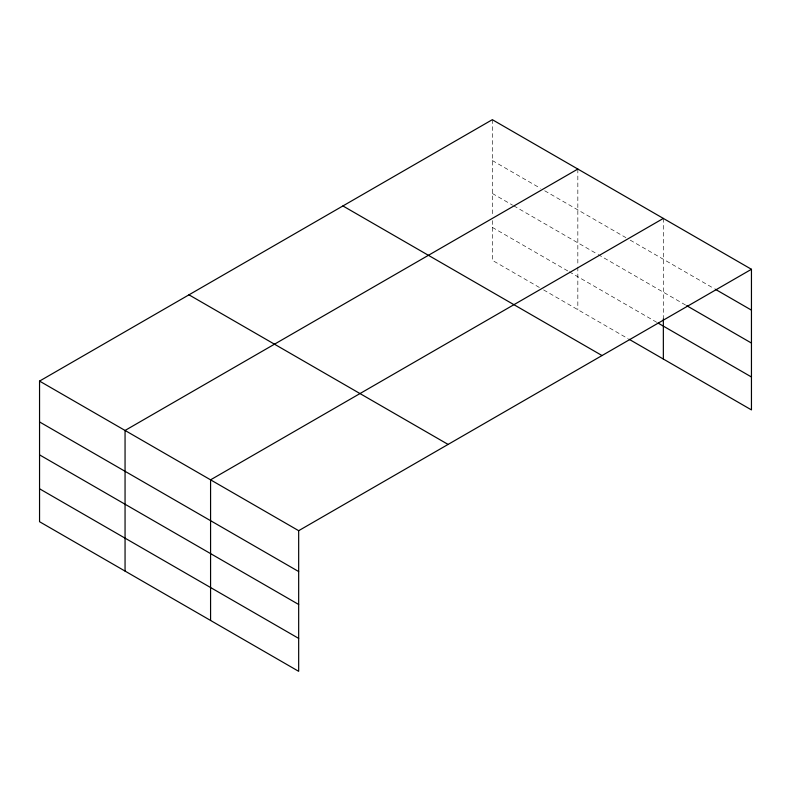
<?xml version="1.0" encoding="UTF-8"?>
<svg xmlns="http://www.w3.org/2000/svg" width="791" height="791" viewBox="0 0 791 791"><rect width="100%" height="100%" fill="white"/><g stroke="black" fill="none" stroke-linecap="round" stroke-linejoin="round"><path stroke-width="0.59" stroke-dasharray="3.96 2.97" d="M492.328 160.533L540.431 188.298M544.702 190.769L625.938 237.666M630.209 240.138L714.303 288.685M492.328 193.459L512.637 205.185M513.705 205.798L597.076 253.931M598.144 254.554L686.697 305.682M492.328 227.383L568.215 271.194M569.293 271.817L656.935 322.412M539.363 287.459L492.328 260.308L492.328 217.693M543.635 289.931L628.074 338.677M663.352 218.415L663.352 318.852M577.835 169.047L577.835 265.845M577.835 267.061L577.835 309.676M492.328 119.678L492.328 216.477"/><path stroke-width="1.19" d="M751.45 269.286L492.328 119.678L39.55 381.094L39.55 521.714L298.672 671.322L298.672 530.692L751.45 269.286L751.45 409.906L629.142 339.299M577.835 169.047L125.057 430.462L125.057 571.082M663.352 218.415L210.574 479.83L210.574 620.46M715.361 289.298L751.45 310.131M686.697 305.682L751.45 343.057M658.003 323.035L751.45 376.981M342.908 205.947L602.03 355.545M188.97 294.825L448.092 444.423M39.55 381.094L298.672 530.692M39.55 421.939L298.672 571.547M39.55 454.865L298.672 604.472M39.55 488.789L298.672 638.396M663.352 318.852L663.352 359.045"/></g></svg>
